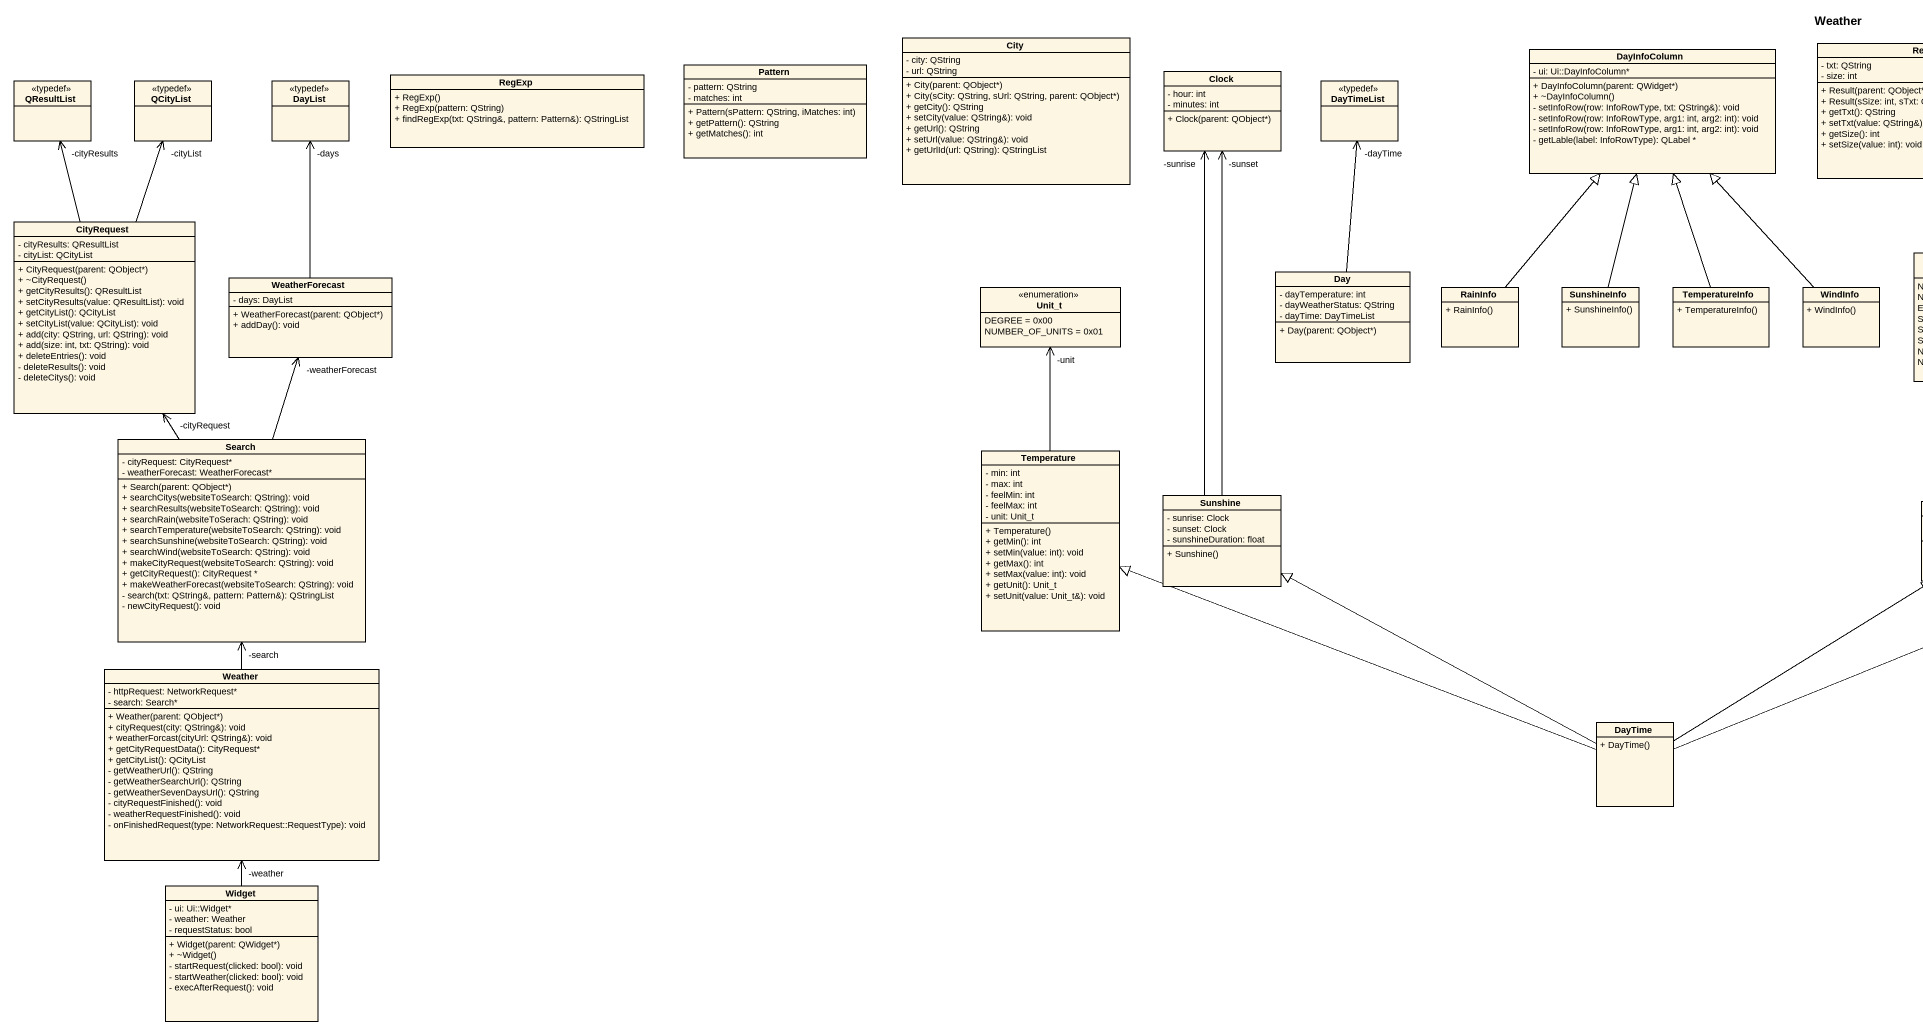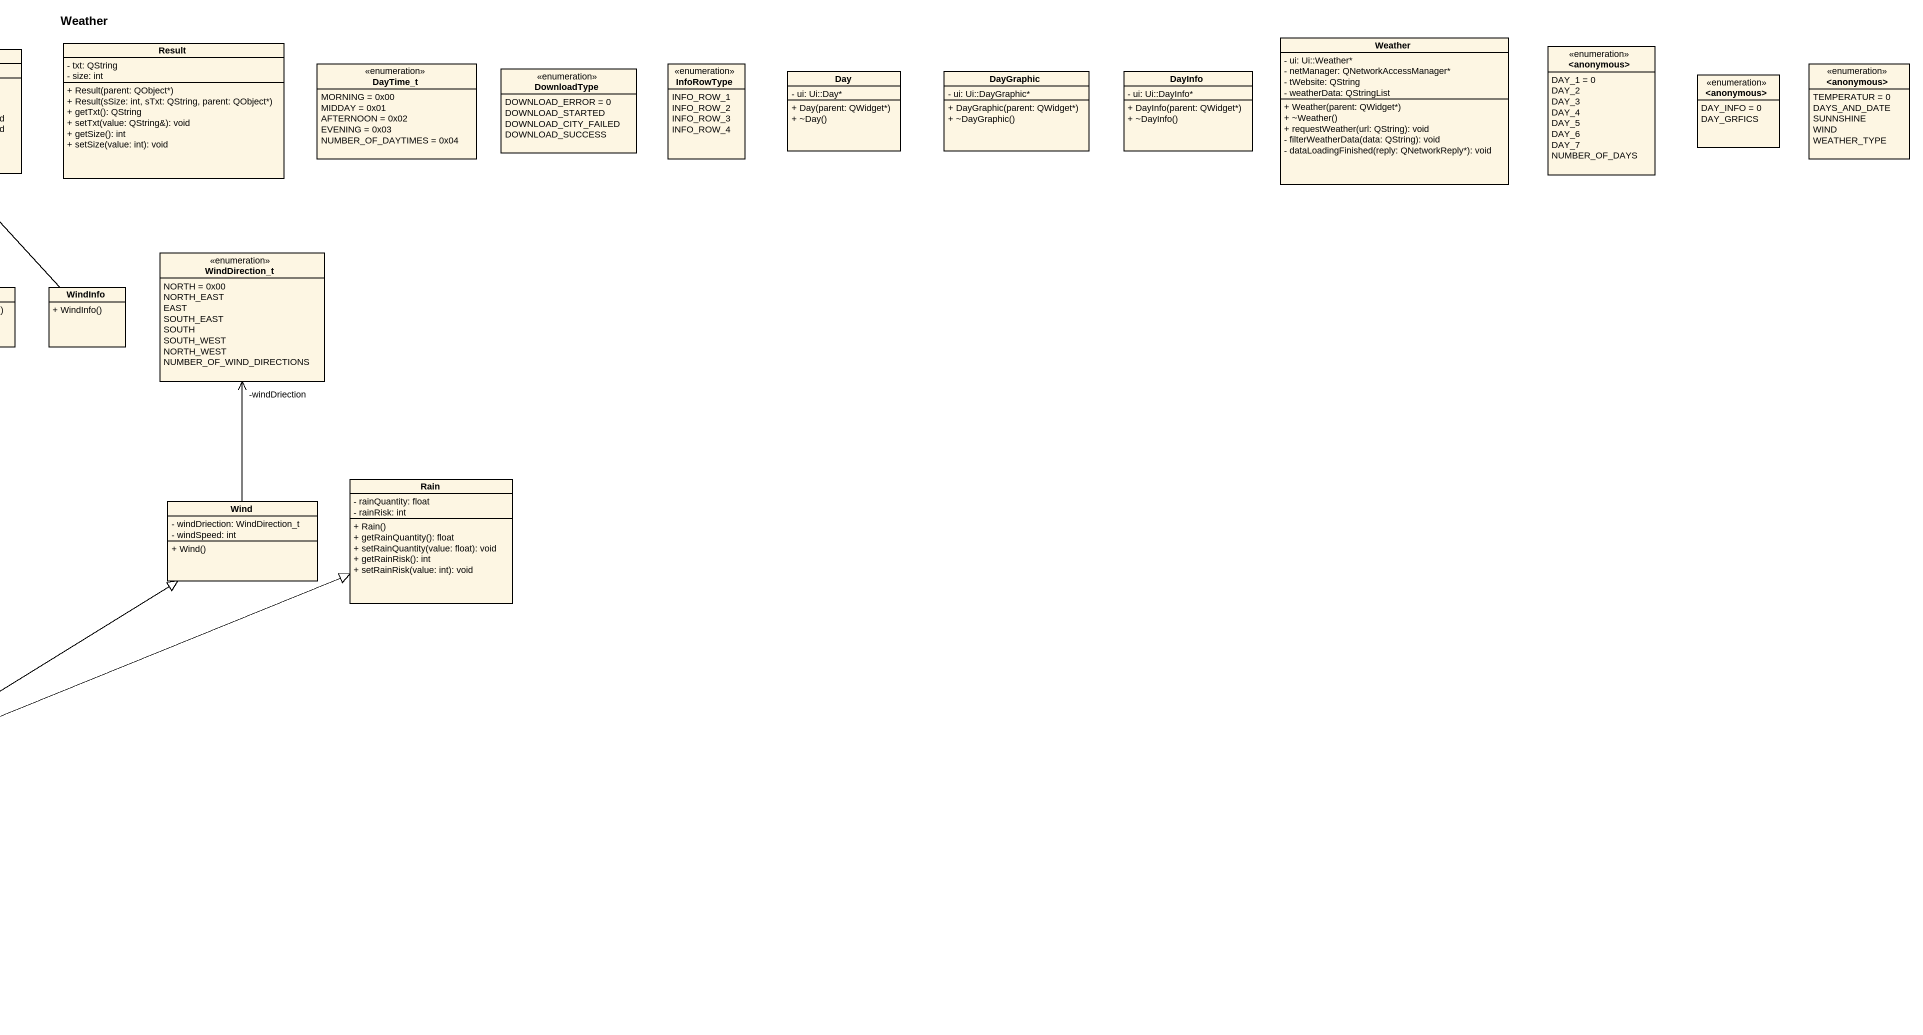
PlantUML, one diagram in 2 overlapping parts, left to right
@startuml
title Weather
hide circle
hide empty members
skinparam classAttributeIconSize 0
class Pattern {
  - pattern: QString
  - matches: int
  + Pattern(sPattern: QString, iMatches: int)
  + getPattern(): QString
  + getMatches(): int
}
class City {
  - city: QString
  - url: QString
  + City(parent: QObject*)
  + City(sCity: QString, sUrl: QString, parent: QObject*)
  + getCity(): QString
  + setCity(value: QString&): void
  + getUrl(): QString
  + setUrl(value: QString&): void
  + getUrlId(url: QString): QStringList
}
class DayInfoColumn {
  - ui: Ui::DayInfoColumn*
  + DayInfoColumn(parent: QWidget*)
  + ~DayInfoColumn()
  - setInfoRow(row: InfoRowType, txt: QString&): void
  - setInfoRow(row: InfoRowType, arg1: int, arg2: int): void
  - setInfoRow(row: InfoRowType, arg1: int, arg2: int): void
  - getLable(label: InfoRowType): QLabel *
}
class Result {
  - txt: QString
  - size: int
  + Result(parent: QObject*)
  + Result(sSize: int, sTxt: QString, parent: QObject*)
  + getTxt(): QString
  + setTxt(value: QString&): void
  + getSize(): int
  + setSize(value: int): void
}
enum DayTime_t {
  MORNING = 0x00
  MIDDAY = 0x01
  AFTERNOON = 0x02
  EVENING = 0x03
  NUMBER_OF_DAYTIMES = 0x04
}
enum InfoRowType {
  INFO_ROW_1
  INFO_ROW_2
  INFO_ROW_3
  INFO_ROW_4
}
class Weather {
  - ui: Ui::Weather*
  - netManager: QNetworkAccessManager*
  - tWebsite: QString
  - weatherData: QStringList
  + Weather(parent: QWidget*)
  + ~Weather()
  + requestWeather(url: QString): void
  - filterWeatherData(data: QString): void
  - dataLoadingFinished(reply: QNetworkReply*): void
}
enum "<anonymous>" as anonymous {
  DAY_1 = 0
  DAY_2
  DAY_3
  DAY_4
  DAY_5
  DAY_6
  DAY_7
  NUMBER_OF_DAYS
}
enum "<anonymous>" as anonymous_2 {
  TEMPERATUR = 0
  DAYS_AND_DATE
  SUNNSHINE
  WIND
  WEATHER_TYPE
}
class QResultList <<typedef>>
class QCityList <<typedef>>
class DayList <<typedef>>
class RegExp {
  + RegExp()
  + RegExp(pattern: QString)
  + findRegExp(txt: QString&, pattern: Pattern&): QStringList
}
class Clock {
  - hour: int
  - minutes: int
  + Clock(parent: QObject*)
}
class DayTimeList <<typedef>>
enum DownloadType {
  DOWNLOAD_ERROR = 0
  DOWNLOAD_STARTED
  DOWNLOAD_CITY_FAILED
  DOWNLOAD_SUCCESS
}
class Day {
  - ui: Ui::Day*
  + Day(parent: QWidget*)
  + ~Day()
}
class DayGraphic {
  - ui: Ui::DayGraphic*
  + DayGraphic(parent: QWidget*)
  + ~DayGraphic()
}
class DayInfo {
  - ui: Ui::DayInfo*
  + DayInfo(parent: QWidget*)
  + ~DayInfo()
}
enum "<anonymous>" as anonymous_3 {
  DAY_INFO = 0
  DAY_GRFICS
}
class CityRequest {
  - cityResults: QResultList
  - cityList: QCityList
  + CityRequest(parent: QObject*)
  + ~CityRequest()
  + getCityResults(): QResultList
  + setCityResults(value: QResultList): void
  + getCityList(): QCityList
  + setCityList(value: QCityList): void
  + add(city: QString, url: QString): void
  + add(size: int, txt: QString): void
  + deleteEntries(): void
  - deleteResults(): void
  - deleteCitys(): void
}
enum WindDirection_t {
  NORTH = 0x00
  NORTH_EAST
  EAST
  SOUTH_EAST
  SOUTH
  SOUTH_WEST
  NORTH_WEST
  NUMBER_OF_WIND_DIRECTIONS
}
class WeatherForecast {
  - days: DayList
  + WeatherForecast(parent: QObject*)
  + addDay(): void
}
enum Unit_t {
  DEGREE = 0x00
  NUMBER_OF_UNITS = 0x01
}
class "Day" as Day_2 {
  - dayTemperature: int
  - dayWeatherStatus: QString
  - dayTime: DayTimeList
  + Day(parent: QObject*)
}
class RainInfo {
  + RainInfo()
}
class SunshineInfo {
  + SunshineInfo()
}
class TemperatureInfo {
  + TemperatureInfo()
}
class WindInfo {
  + WindInfo()
}
class Search {
  - cityRequest: CityRequest*
  - weatherForecast: WeatherForecast*
  + Search(parent: QObject*)
  + searchCitys(websiteToSearch: QString): void
  + searchResults(websiteToSearch: QString): void
  + searchRain(websiteToSerach: QString): void
  + searchTemperature(websiteToSearch: QString): void
  + searchSunshine(websiteToSearch: QString): void
  + searchWind(websiteToSearch: QString): void
  + makeCityRequest(websiteToSearch: QString): void
  + getCityRequest(): CityRequest *
  + makeWeatherForecast(websiteToSearch: QString): void
  - search(txt: QString&, pattern: Pattern&): QStringList
  - newCityRequest(): void
}
class Temperature {
  - min: int
  - max: int
  - feelMin: int
  - feelMax: int
  - unit: Unit_t
  + Temperature()
  + getMin(): int
  + setMin(value: int): void
  + getMax(): int
  + setMax(value: int): void
  + getUnit(): Unit_t
  + setUnit(value: Unit_t&): void
}
class Rain {
  - rainQuantity: float
  - rainRisk: int
  + Rain()
  + getRainQuantity(): float
  + setRainQuantity(value: float): void
  + getRainRisk(): int
  + setRainRisk(value: int): void
}
class Sunshine {
  - sunrise: Clock
  - sunset: Clock
  - sunshineDuration: float
  + Sunshine()
}
class Wind {
  - windDriection: WindDirection_t
  - windSpeed: int
  + Wind()
}
class "Weather" as Weather_2 {
  - httpRequest: NetworkRequest*
  - search: Search*
  + Weather(parent: QObject*)
  + cityRequest(city: QString&): void
  + weatherForcast(cityUrl: QString&): void
  + getCityRequestData(): CityRequest*
  + getCityList(): QCityList
  - getWeatherUrl(): QString
  - getWeatherSearchUrl(): QString
  - getWeatherSevenDaysUrl(): QString
  - cityRequestFinished(): void
  - weatherRequestFinished(): void
  - onFinishedRequest(type: NetworkRequest::RequestType): void
}
class DayTime {
  + DayTime()
}
class Widget {
  - ui: Ui::Widget*
  - weather: Weather
  - requestStatus: bool
  + Widget(parent: QWidget*)
  + ~Widget()
  - startRequest(clicked: bool): void
  - startWeather(clicked: bool): void
  - execAfterRequest(): void
}
CityRequest -up-> "-cityResults" QResultList
CityRequest -up-> "-cityList" QCityList
WeatherForecast -up-> "-days" DayList
Day_2 -up-> "-dayTime" DayTimeList
RainInfo -up-|> DayInfoColumn
SunshineInfo -up-|> DayInfoColumn
TemperatureInfo -up-|> DayInfoColumn
WindInfo -up-|> DayInfoColumn
Search -up-> "-cityRequest" CityRequest
Search -up-> "-weatherForecast" WeatherForecast
Temperature -up-> "-unit" Unit_t
Sunshine -up-> "-sunrise" Clock
Sunshine -up-> "-sunset" Clock
Wind -up-> "-windDriection" WindDirection_t
Weather_2 -up-> "-search" Search
DayTime -left-|> Temperature
DayTime -right-|> Rain
DayTime -left-|> Sunshine
DayTime -up-|> Wind
Widget -up-> "-weather" Weather_2
@enduml
